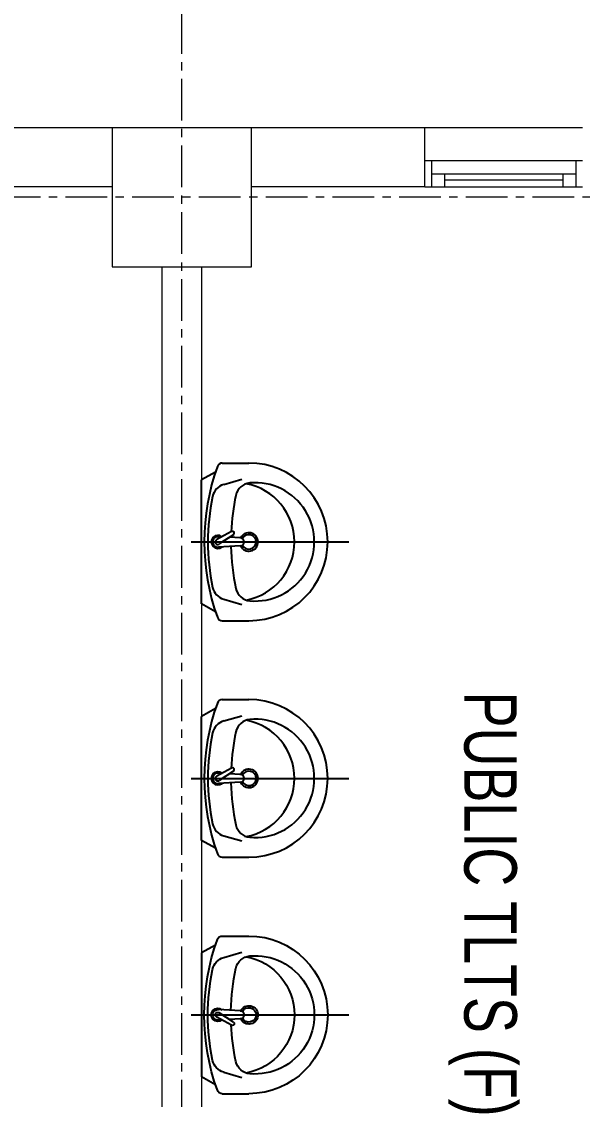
# Model space of a CAD drawing. Header units: millimetres. Extents: x 26027 to 581921, y 7230 to 233891.
# Drawn here: x 516188 to 518324, y 138912 to 143014 of the extents above; entities that cross this region are included whole.
import ezdxf

# ---------------------------------------------------------------- set-up
doc = ezdxf.new("R2010")
doc.units = ezdxf.units.MM
doc.header["$LTSCALE"] = 5
doc.linetypes.add('CENTER', pattern=[50.8, 31.75, -6.35, 6.35, -6.35])
doc.linetypes.add('HIDDEN2', pattern=[0.1875, 0.125, -0.0625])
for name, color, linetype, lineweight in [('72_EGR_BASE_TEXT', 7, 'Continuous', 5), ('Aluminum', 7, 'Continuous', 5), ('Proj', 7, 'HIDDEN2', 5), ('SANIT', 250, 'Continuous', 5), ('Structure', 20, 'Continuous', 5), ('Walls', 32, 'Continuous', 5)]:
    doc.layers.add(name, color=color, linetype=linetype, lineweight=lineweight)
doc.layers.add('axes', color=9, linetype='Continuous')
doc.layers.add('GE-ARCHITECTURAL_ELEMENTS', color=8, linetype='Continuous')
doc.styles.add('X3G_ENTITY_258862', font='swisscl.ttf', dxfattribs={"height": 200})

# ---------------------------------------------------------------- blocks, each defined once
blk = doc.blocks.new('lav-manta 60')
at = {"layer": 'GE-ARCHITECTURAL_ELEMENTS'}
for p, q in [((-0.2658, -0.0529), (-0.2358, 0)), ((-0.2358, 0), (0.2358, 0)), ((0, 0.04), (0, -0.56)), ((0.2658, -0.0529), (0.2358, 0)), ((-0.3, -0.0789), (-0.3, -0.18)), ((-0.015, -0.1473), (-0.0199, -0.064)), ((0.0274, -0.121), (-0.0078, -0.0673)), ((0.0389, -0.1142), (0.0087, -0.0575)), ((0.0191, -0.077), (0.0199, -0.064)), ((0.3, -0.0789), (0.3, -0.18)), ((-0.2185, -0.0841), (-0.2383, -0.1537)), ((0.015, -0.1473), (0.0174, -0.1057)), ((0.2185, -0.0841), (0.2383, -0.1537))]:
    blk.add_line(p, q, dxfattribs=at)
for centre, radius, start, end in [((0, -0.8557), 0.8457, 70.1771, 109.8229), ((0, -0.8696), 0.8457, 78.1914, 101.8086), ((0, -0.0617), 0.025, 320.7474, 220.368), ((-0.28, -0.0789), 0.02, 109.8229, 180), ((-0.1608, -0.1006), 0.06, 101.8086, 164.0794), ((0, -0.0617), 0.02, 353.2671, 186.682), ((0, -0.0617), 0.00966, 25.4127, 215.9577), ((0.1608, -0.1006), 0.06, 15.9206, 78.1914), ((0.28, -0.0789), 0.02, 0, 70.1771), ((0, -0.9572), 0.8457, 91.1572, 102.0883), ((0, -0.9572), 0.8457, 88.5486, 88.844), ((0.0332, -0.1176), 0.00666, 210.6852, 30.6852), ((0, -0.9572), 0.8457, 77.9117, 87.4274), ((-0.1645, -0.189), 0.06, 102.0883, 174.8142), ((0, -0.18), 0.035, 115.3106, 64.6894), ((0, -0.18), 0.0275, 117.1496, 62.8504), ((0, -0.1473), 0.015, 180, 0), ((0.1645, -0.189), 0.06, 5.1858, 77.9117), ((0, -0.18), 0.3, 180, 0), ((0, -0.2039), 0.2252, 174.8142, 5.1858), ((0, -0.1282), 0.2252, 190.6097, 349.3903)]:
    blk.add_arc(centre, radius, start, end, dxfattribs=at)

msp = doc.modelspace()

# ---------------------------------------------------------------- linework, layer by layer
at = {"layer": 'Aluminum'}
for p, q in [((517723.8, 142485.3, -2.4), (518323.8, 142485.3, -2.4)), ((517748.8, 142485.3, -2.4), (517748.8, 142385.3, -2.4)), ((518298.8, 142485.3, -2.4), (518298.8, 142385.3, -2.4)), ((517748.8, 142435.3, -2.4), (518298.8, 142435.3, -2.4)), ((517798.8, 142435.3, -2.4), (517798.8, 142385.3, -2.4)), ((518248.8, 142435.3, -2.4), (518248.8, 142385.3, -2.4)), ((517723.8, 142385.3, -2.4), (518323.8, 142385.3, -2.4)), ((518248.8, 142410.3, -2.4), (517798.8, 142410.3, -2.4))]:
    msp.add_line(p, q, dxfattribs=at)
at = {"layer": 'axes', "linetype": 'CENTER', "lineweight": 0}
for p, q in [((516798.8, 120285.6, 0), (516798.8, 205820.3, 0)), ((581030.5, 142345.3, 2.4), (449113.3, 142345.3, 2.4))]:
    msp.add_line(p, q, dxfattribs=at)
at = {"layer": 'Proj'}
msp.add_line((518323.8, 142610.3), (517723.8, 142610.3), dxfattribs=at)
at = {"layer": 'Structure', "elevation": 0}
msp.add_lwpolyline([(516533.8, 142080.3), (517063.8, 142080.3), (517063.8, 142610.3), (516533.8, 142610.3)], close=True, dxfattribs=at)
at = {"layer": 'Walls'}
for p, q in [((516533.8, 142610.3), (516133.8, 142610.3, 0)), ((517723.8, 142610.3), (517063.8, 142610.3)), ((517723.8, 142385.3), (517723.8, 142610.3)), ((516533.8, 142385.3), (516133.8, 142385.3, 0)), ((517723.8, 142385.3), (517063.8, 142385.3)), ((516723.8, 136760.3, 0), (516723.8, 142080.3, 0))]:
    msp.add_line(p, q, dxfattribs=at)
at = {"layer": 'Walls', "elevation": 0}
msp.add_lwpolyline([(516873.8, 142080.3), (516873.8, 136760.3), (517101.3, 136760.3)], dxfattribs=at)

# ---------------------------------------------------------------- block references
at = {"layer": 'SANIT', "yscale": 1000.000000000223, "zscale": 1000.000000000223}
for p, xscale, rotation in [((516873.8, 141034, 0), 1000.000000000223, 90.00000000000001), ((516873.8, 140134, 0), 1000.000000000223, 90.00000000000001), ((516873.8, 139234, 0), -1000.000000000223, 90)]:
    msp.add_blockref('lav-manta 60', p, dxfattribs=dict(at, xscale=xscale, rotation=rotation))

# ---------------------------------------------------------------- texts
at = {"layer": '72_EGR_BASE_TEXT', "insert": (518073.8, 139655.3, 0), "char_height": 200, "width": 1654.653, "attachment_point": 2, "rotation": 270, "style": 'X3G_ENTITY_258862'}
msp.add_mtext('PUBLIC TLTS (F)', dxfattribs=at)

doc.saveas('drawing.dxf')
